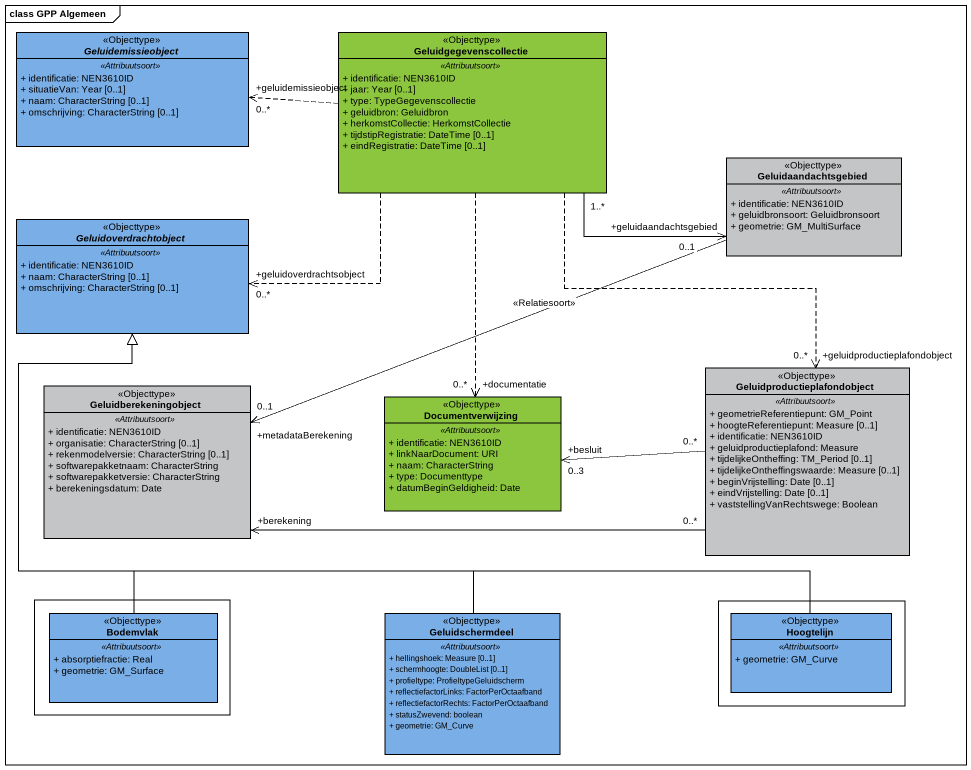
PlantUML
@startuml
mainframe class GPP Algemeen
hide circle
hide empty members
skinparam classAttributeIconSize 0
abstract class Geluidemissieobject <<Objecttype>> #7AAEE6 {
  .. <<Attribuutsoort>> ..
  + identificatie: NEN3610ID
  + situatieVan: Year [0..1]
  + naam: CharacterString [0..1]
  + omschrijving: CharacterString [0..1]
}
class Geluidgegevenscollectie <<Objecttype>> #8CC63F {
  .. <<Attribuutsoort>> ..
  + identificatie: NEN3610ID
  + jaar: Year [0..1]
  + type: TypeGegevenscollectie
  + geluidbron: Geluidbron
  + herkomstCollectie: HerkomstCollectie
  + tijdstipRegistratie: DateTime [0..1]
  + eindRegistratie: DateTime [0..1]
}
class Geluidaandachtsgebied <<Objecttype>> #C4C5C6 {
  .. <<Attribuutsoort>> ..
  + identificatie: NEN3610ID
  + geluidbronsoort: Geluidbronsoort
  + geometrie: GM_MultiSurface
}
abstract class Geluidoverdrachtobject <<Objecttype>> #7AAEE6 {
  .. <<Attribuutsoort>> ..
  + identificatie: NEN3610ID
  + naam: CharacterString [0..1]
  + omschrijving: CharacterString [0..1]
}
class Geluidberekeningobject <<Objecttype>> #C4C5C6 {
  .. <<Attribuutsoort>> ..
  + identificatie: NEN3610ID
  + organisatie: CharacterString [0..1]
  + rekenmodelversie: CharacterString [0..1]
  + softwarepakketnaam: CharacterString
  + softwarepakketversie: CharacterString
  + berekeningsdatum: Date
}
class Geluidproductieplafondobject <<Objecttype>> #C4C5C6 {
  .. <<Attribuutsoort>> ..
  + geometrieReferentiepunt: GM_Point
  + hoogteReferentiepunt: Measure [0..1]
  + identificatie: NEN3610ID
  + geluidproductieplafond: Measure
  + tijdelijkeOntheffing: TM_Period [0..1]
  + tijdelijkeOntheffingswaarde: Measure [0..1]
  + beginVrijstelling: Date [0..1]
  + eindVrijstelling: Date [0..1]
  + vaststellingVanRechtswege: Boolean
}
class Documentverwijzing <<Objecttype>> #8CC63F {
  .. <<Attribuutsoort>> ..
  + identificatie: NEN3610ID
  + linkNaarDocument: URI
  + naam: CharacterString
  + type: Documenttype
  + datumBeginGeldigheid: Date
}
rectangle " " as rectangle1 {
  class Bodemvlak <<Objecttype>> #7AAEE6 {
    .. <<Attribuutsoort>> ..
    + absorptiefractie: Real
    + geometrie: GM_Surface
  }
}
class Geluidschermdeel <<Objecttype>> #7AAEE6 {
  .. <<Attribuutsoort>> ..
  + hellingshoek: Measure [0..1]
  + schermhoogte: DoubleList [0..1]
  + profieltype: ProfieltypeGeluidscherm
  + reflectiefactorLinks: FactorPerOctaafband
  + reflectiefactorRechts: FactorPerOctaafband
  + statusZwevend: boolean
  + geometrie: GM_Curve
}
rectangle " " as rectangle2 {
  class Hoogtelijn <<Objecttype>> #7AAEE6 {
    .. <<Attribuutsoort>> ..
    + geometrie: GM_Curve
  }
}
Geluidgegevenscollectie .left.> "+geluidemissieobject\n0..*" Geluidemissieobject
Geluidgegevenscollectie "1..*" -right-> "+geluidaandachtsgebied\n0..1" Geluidaandachtsgebied
Geluidgegevenscollectie .left.> "+geluidoverdrachtsobject\n0..*" Geluidoverdrachtobject
Geluidgegevenscollectie ..> "+geluidproductieplafondobject\n0..*" Geluidproductieplafondobject
Geluidgegevenscollectie ..> "+documentatie\n0..*" Documentverwijzing
Geluidaandachtsgebied -left-> "+metadataBerekening\n0..1" Geluidberekeningobject : <<Relatiesoort>>
Geluidproductieplafondobject "0..*" -left-> "+berekening" Geluidberekeningobject
Geluidproductieplafondobject "0..*" -left-> "+besluit\n0..3" Documentverwijzing
Bodemvlak -up-|> Geluidoverdrachtobject
Geluidschermdeel -up-|> Geluidoverdrachtobject
Hoogtelijn -left-|> Geluidoverdrachtobject
@enduml
